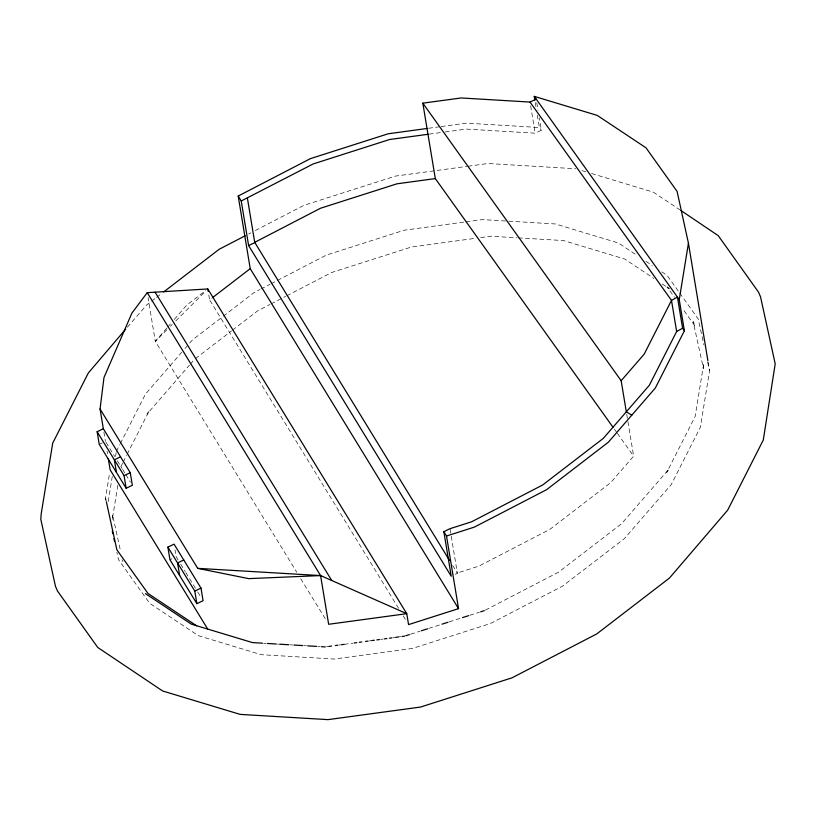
<?xml version="1.0" encoding="UTF-8"?>
<svg xmlns="http://www.w3.org/2000/svg" width="816" height="816" viewBox="0 0 816 816"><rect width="100%" height="100%" fill="white"/><g stroke="black" fill="none" stroke-linecap="round" stroke-linejoin="round"><path stroke-width="0.61" stroke-dasharray="4.08 3.06" d="M105.947 500.514L105.539 498.066L109.538 473.515M108.191 501.605L112.271 476.513M115.535 456.44L116.147 452.676M117.841 485.214L112.2 519.904L112.567 514.672L120.686 551.738M708.104 362.018L709.553 370.78L700.373 427.237L671.282 484.52L624.271 538.723L562.55 586.143L490.324 623.567L412.508 648.434L334.417 659.053L261.355 654.697L198.319 635.664L149.593 603.248L118.504 559.664L116.882 552.269M116.351 451.421L119.779 444.679M120.35 443.557L145.442 394.138L181.733 352.298M120.87 466.63L122.573 463.284M123.145 462.162L126.541 455.461M127.112 454.339L149.246 410.744L146.982 414.13L189.455 365.16M127.337 327.236L146.543 305.092L150.583 301.981M166.862 328.032L155.295 341.363L296.779 572.251M167.688 327.073L170.993 323.269M174.298 319.454L186.691 305.164L205.775 290.506M185.028 348.493L192.454 339.935L222.309 316.985M190.281 364.201L194.443 359.397M627.943 421.678L633.644 456.144L610.623 482.695L549.984 529.288L478.941 566.1L457.337 573.005M166.862 329.817L155.295 341.363L148.063 297.646M170.422 326.267L172.196 324.493M175.756 320.933L206.009 290.731M151.592 301.206L155.632 298.105M156.641 297.33L161.69 293.454M398.585 608.318L209.6 299.89L211.579 298.37M223.309 316.22L254.174 292.505L259.814 289.588M195.452 358.632L231.499 330.929M232.499 330.154L257.54 310.916L269.902 304.511M248.615 234.008L250.869 232.835M255.388 230.5L303.97 205.326L395.423 176.103L466.701 166.413M260.936 288.997L269.974 284.325M271.096 283.733L326.4 255.082L404.216 230.214L464.671 221.993M271.024 303.929L285.631 296.361M286.763 295.78L331.714 272.483L411.448 247.003L475.626 238.282M485.408 610.082L558.46 572.23L621.557 523.75L669.018 469.016L666.754 472.393L695.13 416.517L703.8 363.242L703.433 368.475L693.151 321.514L695.15 326.247L682.574 308.621M445.271 131.937L466.283 129.081L535.174 133.192L541.345 130.223L539.284 117.779M99.226 444.332L102.326 442.843M169.963 559.745L172.023 558.756M455.328 574.27L457.378 573.281L450.004 528.697M410.591 634.216L420.26 631.125M428.716 628.422L440.793 624.556M449.249 621.853L462.539 617.61M469.792 615.295L479.451 612.204M428.553 128.275L439.885 126.735M441.15 126.572L466.344 123.145L539.396 127.5L541.345 130.223M429.216 134.12L440.334 132.61M467.956 166.24L487.958 163.516L575.841 168.759M465.936 221.83L482.307 219.596L507.501 221.105M480.655 237.599L490.722 236.222L517.099 237.803M326.533 646.751L329.052 646.405M339.119 645.038L341.639 644.701M344.148 644.354L352.961 643.161M369.322 640.937L371.831 640.591M380.644 639.397L383.163 639.05M393.23 637.684L395.74 637.337M398.259 637L400.778 636.653M508.756 221.177L555.37 223.961L618.406 242.995L637.469 255.673M518.354 237.874L563.56 240.567L624.73 259.039L653.902 278.45M263.741 643.253L266.251 643.396M277.552 644.079L280.061 644.222M290.108 644.824L292.628 644.977M303.929 645.65L306.439 645.793M317.74 646.476L320.249 646.619M581.9 170.595L586.745 172.054M591.59 173.512L653.361 192.168L679.81 209.763M645.946 261.314L652.3 265.537M661.837 271.881L667.131 275.41L678.973 292.006M662.245 283.999L669.538 288.844M668.814 288.191L667.049 286.855L674.444 297.218M614.407 429.216L616.621 432.327M617.365 433.357L633.644 456.144M679.718 293.046L698.221 318.995L703.892 344.882M452.686 565.417L457.378 573.281M403.247 615.917L405.909 620.262M300.757 578.758L326.665 621.037M106.08 442.435L114.689 456.481M117.341 460.805L121.972 468.374M122.635 469.455L125.225 473.678M125.868 474.728L130.397 482.113M178.092 559.939L176.154 556.767L175.012 549.882M180.683 564.152L185.212 571.547M185.854 572.597L197.105 590.968M197.768 592.049L201.083 597.445M122.053 559.735L122.849 561.632M707.666 362.151L709.553 370.78M105.539 498.066L106.08 500.534M626.719 414.304L627.739 420.454M536.806 102.836L538.05 110.313M535.276 102.602L536.102 107.579M537.336 115.046L539.396 127.5M530.645 105.805L535.174 133.192M208.794 295.035L209.6 299.89M103.897 432.174L105.417 441.354M107.059 451.258L107.467 453.737"/><path stroke-width="1.22" d="M103.336 428.737L97.145 431.715L99.226 444.332L126.154 488.264L132.335 485.285L130.254 472.668L103.336 428.737L100.062 408.989L103.989 377.512L131.917 313.089L147.237 292.658L207.784 288.956L406.756 613.673L408.561 624.607L458.541 608.634L446.515 536.01L443.853 531.655L450.004 528.697L471.607 521.791L542.65 484.99L603.289 438.386L649.332 385.285L676.648 331.51L682.594 328.246L677.443 297.116L671.497 300.39L644.181 354.164L621.16 380.715L626.311 411.835L631.808 415.16M446.515 536.01L474.361 527.116L546.587 489.692L608.308 442.262L655.309 388.059L684.4 330.776L679.249 299.656L688.439 243.199L677.096 191.413L646.007 147.818L597.281 115.413L534.245 96.37L534.857 100.113M125.674 329.164L88.332 372.983L52.714 443.119L41.167 514.06L40.8 519.292L55.457 586.255L57.467 590.988L97.757 647.476L162.639 690.979L240.159 714.388L328.042 719.63L420.577 707.044L512.03 677.821L596.761 633.92L669.457 578.054L727.668 510.163L763.286 440.028L775.2 363.854L760.543 296.891L758.533 292.159L718.243 235.671L680.87 210.467M163.71 291.904L219.239 249.227L245.218 235.763M212.568 297.605L250.226 268.678L238.201 196.054L310.427 158.63L388.243 133.763L427.288 128.449M443.853 531.655L451.228 576.239L248.615 245.575L241.23 200.991L313.181 163.945L389.671 139.495L427.982 134.293M612.928 427.145L435.316 178.592L422.821 103.163L461.132 97.961L530.023 102.071L536.194 99.103M248.615 245.575L254.765 242.617L247.381 198.033M120.554 456.838L114.362 459.806L116.453 472.433M126.154 488.264L124.063 475.646L130.254 472.668M167.872 547.128L174.063 544.15L200.981 588.071L203.072 600.698L196.88 603.667L169.963 559.745L167.872 547.128L194.789 591.049L196.88 603.667M183.763 559.98L177.572 562.958L179.663 575.576M194.789 591.049L200.981 588.071M405.766 635.756L409.387 634.603M421.464 630.737L427.502 628.81M442.007 624.179L448.045 622.241M462.539 617.61L468.578 615.682M480.665 611.816L484.286 610.664M435.316 178.592L397.004 183.804L320.515 208.243L254.714 242.342L449.412 560.276M329.052 646.405L331.571 646.068M335.345 645.548L337.865 645.211M341.639 644.701L344.148 644.354M354.215 642.988L356.735 642.641M359.254 642.304L361.774 641.957M365.548 641.447L368.057 641.101M371.831 640.591L374.35 640.244M376.87 639.907L379.389 639.56M384.418 638.877L386.937 638.54M389.456 638.194L391.966 637.857M395.74 637.337L398.259 637M402.033 636.49L404.552 636.143M147.237 292.658L320.596 575.576L328.654 624.281L406.756 613.673L320.596 575.576L248.707 578.636L197.717 568.354L100.062 408.989M197.717 568.354L320.596 575.576M262.487 643.171L252.44 642.58L191.27 624.107L145.421 593.609M267.505 643.477L276.298 643.997M280.061 644.222L288.854 644.752M293.882 645.048L302.675 645.568M307.693 645.874L316.486 646.394M321.504 646.7L325.278 646.925M196.697 625.852L147.971 593.436L116.882 549.851L106.355 501.758M422.821 103.163L621.16 380.715M534.245 96.37L679.249 299.656M530.023 102.071L671.497 300.39L676.648 331.51M682.594 328.246L684.4 330.776M238.201 196.054L241.23 200.991M250.226 268.678L458.541 608.634M155.071 292.179L331.745 580.502M97.145 431.715L124.063 475.646M207.784 629.197L110.14 469.832L108.293 458.694M112.292 531.308L112.832 533.766M113.914 538.703L114.454 541.171M688.439 243.199L707.9 360.774M207.784 288.956L208.192 291.383"/></g></svg>
